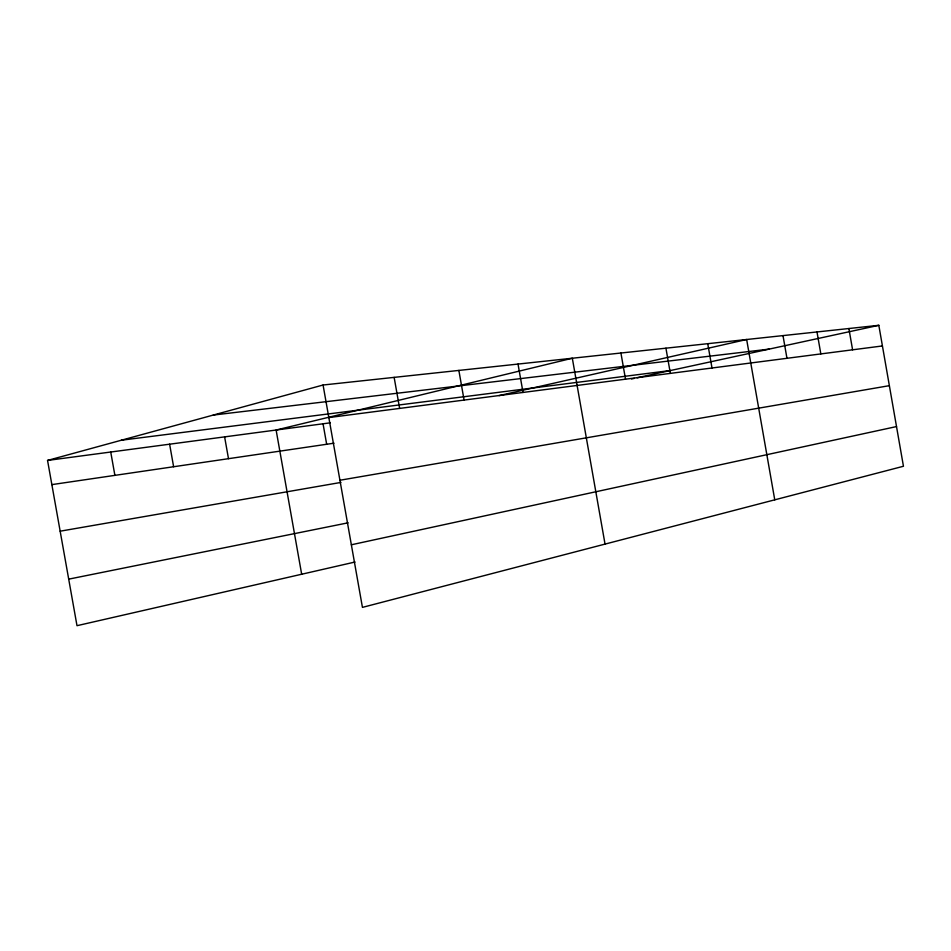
<?xml version="1.0" encoding="UTF-8"?>
<svg xmlns="http://www.w3.org/2000/svg" width="951" height="951" viewBox="0 0 951 951"><rect width="100%" height="100%" fill="white"/><g stroke="black" fill="none" stroke-linecap="round" stroke-linejoin="round"><path stroke-width="1.43" d="M355.056 562.017L76.995 625.687L47.55 460.427L323.067 385.012L878.819 325.313L903.45 466.263L362.438 607.38L323.067 385.012M499.073 395.628L746.654 339.507L774.756 499.834M631.512 378.974L634.317 378.367M637.122 377.761L878.819 325.313M351.359 544.78L896.52 426.571M68.71 579.147L348.114 522.812M60.163 531.193L340.957 482.419M339.935 480.243L889.363 385.666M51.865 484.618L334.015 443.19M47.55 460.427L330.175 422.838M328.832 417.572L882.421 345.95M121.383 440.218L670.538 370.51M213.262 415.064L769.109 349.124M323.043 423.789L326.668 444.272M301.669 574.238L276.111 430.03L572.324 358.242L605.038 544.103M224.614 436.878L228.49 458.679M169.611 444.188L173.617 466.739M110.732 452.022L114.893 475.369M707.734 343.691L712.002 368.001M665.926 348.185L670.36 373.386M620.92 353.011L625.52 379.187M518.022 364.067L523.026 392.454M458.858 370.426L464.088 400.074M394.142 377.369L399.634 408.419M848.874 328.535L852.595 349.813M816.992 331.958L820.832 353.915M782.994 335.608L786.964 358.301"/></g></svg>
